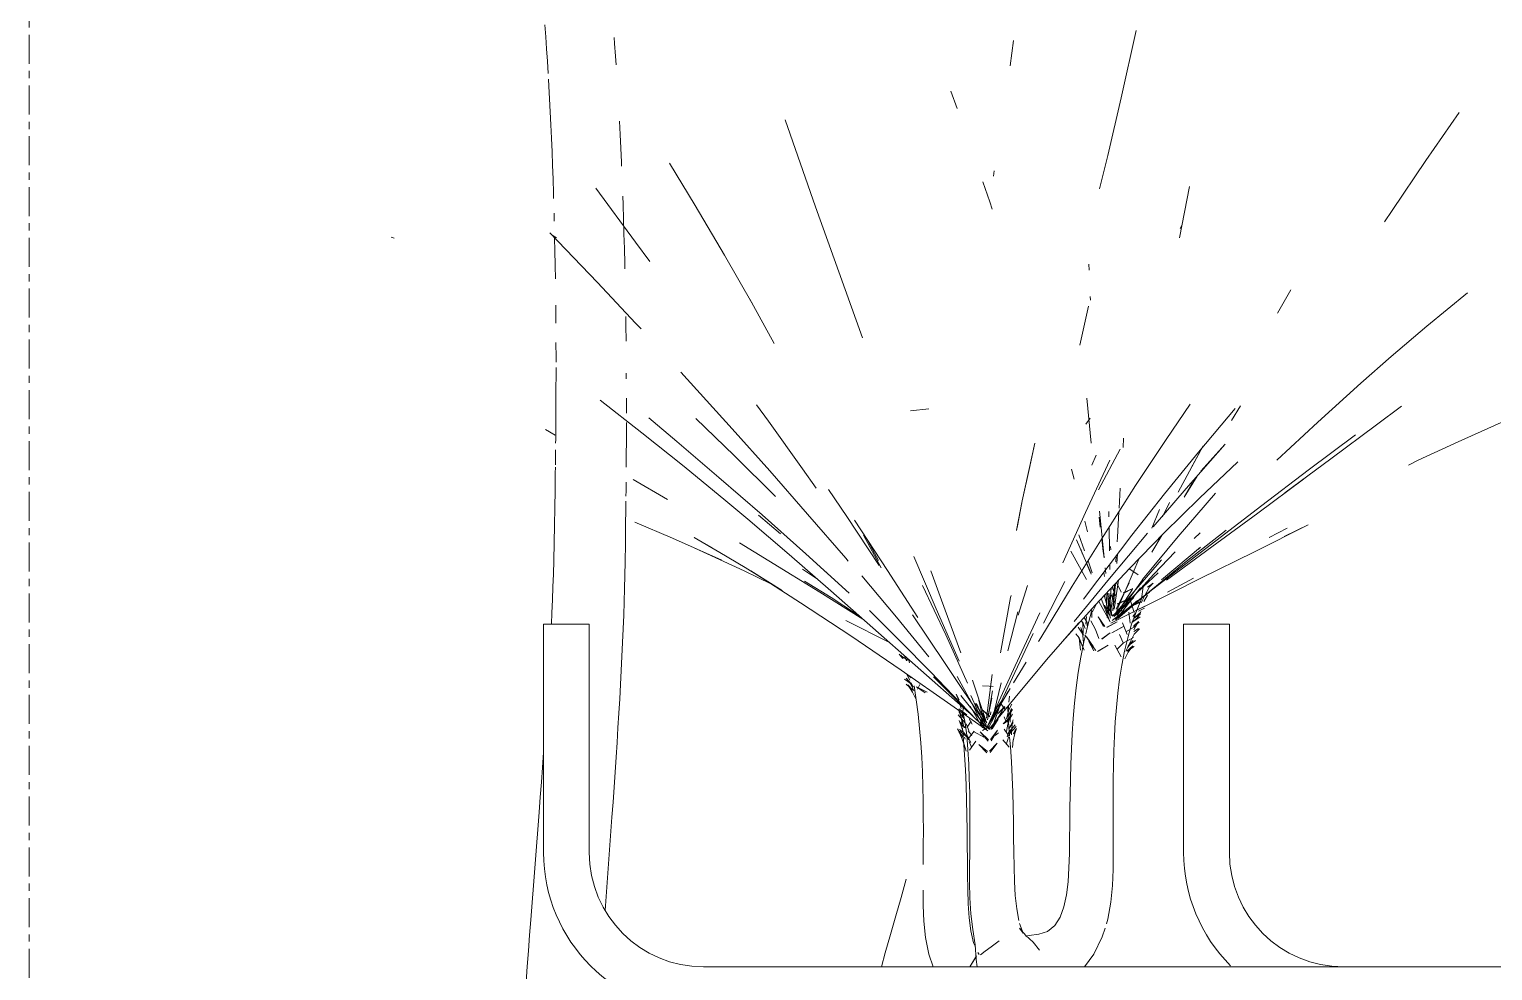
# Model space of a CAD drawing. Header units: inches. Extents: x 22 to 382261, y 22 to 371281.
# Drawn here: x 45169 to 45810, y 144654 to 145066 of the extents above; entities that cross this region are included whole.
import ezdxf

# ---------------------------------------------------------------- set-up
doc = ezdxf.new("R2010")
doc.units = ezdxf.units.IN
doc.header["$MEASUREMENT"] = 0
doc.linetypes.add('Grid Line 1_2_', pattern=[22.225, 12.7, -3.175, 3.175, -3.175])
for name, color, linetype, lineweight in [('G-IMPT', 8, 'Continuous', 9), ('I-FURN', 30, 'Continuous', 9), ('S-GRID', 1, 'Continuous', 9)]:
    doc.layers.add(name, color=color, linetype=linetype, lineweight=lineweight)

# ---------------------------------------------------------------- blocks, each defined once
blk = doc.blocks.new('Bar_Stool_-_Stivi_6177_0001 - Bar_Stool_-_Stivi_6177_0001-V44-Section A-A')
at = {"layer": 'I-FURN'}
for p, q in [((19236.2, 5350), (19216.2, 5350)), ((19216.2, 5350), (19216.2, 5250)), ((19236.2, 5250), (19236.2, 5350))]:
    blk.add_line(p, q, dxfattribs=at)
for radius, end in [(70, 225), (50, 270)]:
    blk.add_arc((19286.2, 5250), radius, 180, end, dxfattribs=at)
blk = doc.blocks.new('Bar_Stool_-_Stivi_6177_0001 - Bar_Stool_-_Stivi_6177_0001-V45-Section A-A')
at = {"layer": 'I-FURN'}
for p, q in [((18956.2, 5350), (18936.2, 5350)), ((18936.2, 5350), (18936.2, 5250)), ((18956.2, 5250), (18956.2, 5350)), ((19406.2, 5200), (19006.2, 5200))]:
    blk.add_line(p, q, dxfattribs=at)
for radius in [70, 50]:
    blk.add_arc((19006.2, 5250), radius, 180, 270, dxfattribs=at)
blk = doc.blocks.new('PLANTA_91 - PLANTA_ICV_DWG-884031-Section A-A')
at = {"layer": 'G-IMPT'}
for p, q in [((18937.1, 5606.95), (18936.72, 5612.16)), ((19195.42, 5609.7), (19188.88, 5580.28)), ((18937.1, 5606.95), (18937.48, 5601.66)), ((18967.03, 5606.64), (18967.24, 5603.98)), ((18967.24, 5603.98), (18967.63, 5598.51)), ((19140.24, 5594.27), (19141.82, 5605.34)), ((18937.48, 5601.66), (18937.83, 5596.3)), ((18938.17, 5590.87), (18937.83, 5596.3)), ((18967.9, 5594.64), (18967.63, 5598.51)), ((18938.5, 5585.36), (18938.32, 5588.41)), ((18938.8, 5579.77), (18938.5, 5585.36)), ((19117.08, 5575.65), (19114.36, 5583.17)), ((18938.8, 5579.77), (18939.1, 5574.12)), ((19183, 5555.01), (19188.88, 5580.28)), ((18939.37, 5568.38), (18939.1, 5574.12)), ((18969.68, 5564.15), (18969.38, 5570.06)), ((19041.87, 5570.58), (19055.15, 5532.59)), ((19322.16, 5552.82), (19336.65, 5573.85)), ((18939.63, 5562.57), (18939.37, 5568.38)), ((18969.68, 5564.15), (18969.97, 5558.17)), ((18939.88, 5556.69), (18939.63, 5562.57)), ((18969.97, 5558.17), (18970.24, 5552.12)), ((18940.11, 5550.73), (18939.88, 5556.69)), ((18940.11, 5550.73), (18940.32, 5544.7)), ((18970.24, 5552.12), (18970.31, 5550.36)), ((19002.49, 5533.19), (18991.23, 5551.67)), ((19179.45, 5540.43), (19183, 5555.01)), ((19307.37, 5530.96), (19322.16, 5552.82)), ((18940.51, 5538.6), (18940.32, 5544.7)), ((19132.98, 5546.03), (19133.34, 5548.33)), ((18940.59, 5536.16), (18940.51, 5538.6)), ((18976.34, 5517.15), (18958.99, 5540.8)), ((19131.38, 5534.82), (19128.4, 5543.55)), ((19214.31, 5518.95), (19218.72, 5541.45)), ((18970.96, 5533.53), (18970.83, 5537.17)), ((18971.16, 5527.19), (18970.96, 5533.53)), ((19015.31, 5511.42), (19002.49, 5533.19)), ((19060.48, 5517.6), (19055.15, 5532.59)), ((19131.38, 5534.82), (19132.47, 5531.5)), ((18940.77, 5529.75), (18940.86, 5526.29)), ((18971.16, 5527.19), (18971.35, 5520.78)), ((19307.37, 5530.96), (19304.11, 5526.05)), ((18870.89, 5518.85), (18869.5, 5519.3)), ((18959.8, 5499.5), (18938.86, 5521.25)), ((18938.86, 5521.25), (18939.98, 5520.19)), ((18941.84, 5519.07), (18939.98, 5520.19)), ((18941.14, 5513.43), (18941.03, 5518.75)), ((18971.53, 5514.29), (18971.35, 5520.78)), ((19214.62, 5523.03), (19215.42, 5524.34)), ((18941.26, 5506.96), (18941.14, 5513.43)), ((18971.53, 5514.29), (18971.69, 5507.73)), ((18976.34, 5517.15), (18982.65, 5508.61)), ((19075.65, 5475.23), (19060.48, 5517.6)), ((18941.26, 5506.96), (18941.35, 5501.09)), ((18971.69, 5507.73), (18971.74, 5505.37)), ((19027.89, 5489.48), (19015.31, 5511.42)), ((19174.77, 5507.43), (19174.88, 5504.86)), ((18976.47, 5481.7), (18959.8, 5499.5)), ((19175.37, 5493.35), (19175.44, 5491.7)), ((19263.07, 5496.18), (19257.29, 5486.04)), ((19322.61, 5480.34), (19340.36, 5494.97)), ((18941.49, 5489.47), (18941.51, 5487.08)), ((18941.51, 5487.08), (18941.55, 5481.64)), ((19037.1, 5472.82), (19026.37, 5492.17)), ((19026.37, 5492.17), (19027.89, 5489.48)), ((19170.74, 5472.05), (19174.56, 5489.03)), ((18972.11, 5484.52), (18972.17, 5480.78)), ((18972.25, 5473.85), (18972.17, 5480.78)), ((18976.47, 5481.7), (18978.83, 5479.13)), ((19306.95, 5467.01), (19322.61, 5480.34)), ((18941.62, 5466.54), (18941.6, 5473.19)), ((18941.62, 5466.54), (18941.62, 5464.59)), ((18941.62, 5462.32), (18941.62, 5459.55)), ((19306.95, 5467.01), (19293.68, 5455.35)), ((18941.62, 5459.55), (18941.61, 5452.48)), ((18972.36, 5459.8), (18972.37, 5457.36)), ((18996.26, 5460.15), (19018.65, 5435.47)), ((19274.85, 5438.37), (19293.68, 5455.35)), ((18941.58, 5445.34), (18941.61, 5452.48)), ((18972.41, 5445.45), (18972.4, 5448.79)), ((19175.7, 5429.22), (19173.87, 5448.84)), ((19336.3, 5429.76), (19378.02, 5448.62)), ((18941.54, 5438.12), (18941.58, 5445.34)), ((18979.2, 5433.68), (18960.87, 5447.9)), ((18972.41, 5445.45), (18972.41, 5442.25)), ((19034.54, 5438.82), (19029.36, 5445.91)), ((19104.75, 5444.18), (19096.74, 5443.28)), ((19208.59, 5430.81), (19219.09, 5446.21)), ((19222.66, 5425.21), (19238.74, 5444.31)), ((19241.13, 5445.43), (19237.08, 5439.11)), ((19311.44, 5445.36), (19300.57, 5437.2)), ((18941.54, 5438.12), (18941.48, 5430.83)), ((18972.41, 5438.16), (18972.4, 5430.8)), ((18994.41, 5429.91), (18982.23, 5440.2)), ((19019.59, 5423.77), (19002.82, 5439.88)), ((19018.65, 5435.47), (19035.12, 5417.05)), ((19034.54, 5438.82), (19049.45, 5417.9)), ((19173.36, 5437.41), (19175.26, 5440.15)), ((19256.9, 5421.75), (19274.85, 5438.37)), ((19280.58, 5422.27), (19300.57, 5437.2)), ((18941.2, 5432.69), (18936.98, 5435.07)), ((18941.48, 5430.83), (18941.46, 5429.18)), ((18972.4, 5430.8), (18972.37, 5423.37)), ((18997.62, 5418.95), (18979.2, 5433.68)), ((18994.41, 5429.91), (19012.85, 5414.17)), ((19145.61, 5403.93), (19151.07, 5429.11)), ((19148.85, 5418.9), (19151.07, 5429.11)), ((19189.76, 5427.3), (19189.87, 5431.29)), ((19195.16, 5410.56), (19208.59, 5430.81)), ((19270.66, 5417.41), (19291.42, 5432.85)), ((19318.85, 5421.66), (19336.3, 5429.76)), ((18941.4, 5423.47), (18941.36, 5419.65)), ((18941.43, 5426.2), (18941.4, 5423.47)), ((18972.34, 5418.58), (18972.37, 5423.37)), ((19037.68, 5405.78), (19019.59, 5423.77)), ((19176.03, 5419.58), (19177.89, 5423.91)), ((19178.96, 5408.73), (19188.49, 5426.59)), ((19222.66, 5425.21), (19207.86, 5407.04)), ((19224.76, 5427.99), (19213.82, 5407.77)), ((19217.35, 5409.36), (19234.4, 5428.67)), ((19224.73, 5427.95), (19219.34, 5418.06)), ((19234.4, 5428.67), (19223.71, 5416.89)), ((18941.34, 5418.6), (18941.31, 5416.03)), ((19015.94, 5403.95), (18997.62, 5418.95)), ((19035.12, 5417.05), (19051.71, 5398.12)), ((19055.36, 5409.44), (19049.45, 5417.9)), ((19145.61, 5403.93), (19148.85, 5418.9)), ((19168.3, 5413.47), (19167.18, 5417.76)), ((19173.22, 5398.77), (19183.94, 5421.68)), ((19223.08, 5405.1), (19239.9, 5421.03)), ((19270.66, 5417.41), (19250.42, 5401.87)), ((19260.48, 5407.42), (19280.58, 5422.27)), ((19318.85, 5421.66), (19314.57, 5419.58)), ((18941.2, 5408.52), (18941.31, 5416.03)), ((18972.26, 5408.3), (18972.29, 5412.11)), ((18990.42, 5404.44), (18975.37, 5413.24)), ((18979.18, 5411.09), (18981.28, 5409.87)), ((19031.75, 5397.75), (19012.85, 5414.17)), ((19195.16, 5410.56), (19181.29, 5388.79)), ((19220.13, 5411.75), (19216.35, 5405.54)), ((19216.4, 5405.59), (19222.1, 5414.74)), ((19248.61, 5398.54), (19268.56, 5413.42)), ((19260.48, 5407.42), (19268.56, 5413.42)), ((18941.08, 5400.93), (18941.2, 5408.52)), ((18972.18, 5400.65), (18972.21, 5403.84)), ((18972.23, 5406.01), (18972.26, 5408.3)), ((19015.94, 5403.95), (19025.47, 5395.96)), ((19068.85, 5397.11), (19060.8, 5408.95)), ((19145.61, 5403.93), (19143.1, 5391.02)), ((19143.62, 5393.74), (19145.61, 5403.93)), ((19187.97, 5400.77), (19188.46, 5409.5)), ((19193.58, 5388.83), (19207.86, 5407.04)), ((19217.35, 5409.36), (19202.83, 5392.51)), ((19223.08, 5405.1), (19207.72, 5389.97)), ((19230.11, 5407.28), (19213.78, 5388.25)), ((18941.08, 5400.93), (18940.94, 5393.27)), ((18972.18, 5400.65), (18972.09, 5392.93)), ((19039.86, 5389.49), (19030.16, 5397.71)), ((19031.75, 5397.75), (19050.89, 5380.75)), ((19068.34, 5378.83), (19051.71, 5398.12)), ((19083.05, 5375.69), (19068.85, 5397.11)), ((19173.22, 5398.77), (19163.27, 5376.83)), ((19181.48, 5379.06), (19179.44, 5399.35)), ((19183.49, 5396.91), (19183.44, 5399.3)), ((19187.26, 5387.98), (19187.88, 5399.15)), ((19202.24, 5391.93), (19205.7, 5400.16)), ((19206.89, 5396.91), (19210.06, 5403.24)), ((19228.59, 5383.76), (19248.61, 5398.54)), ((19250.42, 5401.87), (19230.21, 5386.36)), ((18940.94, 5393.27), (18940.78, 5385.54)), ((18972.09, 5392.93), (18971.98, 5385.13)), ((18992.55, 5387.58), (18976.05, 5394.63)), ((19043.55, 5380.47), (19025.47, 5395.96)), ((19086.67, 5373.42), (19072.16, 5395.45)), ((19143.62, 5393.74), (19143.09, 5391.01)), ((19174.13, 5390.34), (19172.97, 5395.01)), ((19179.21, 5396.82), (19179.73, 5392.45)), ((19183.79, 5382.07), (19183.58, 5392.39)), ((19217.31, 5377.4), (19234.82, 5391.02)), ((19247.13, 5381.6), (19270.66, 5393.37)), ((19261.48, 5391.89), (19253.66, 5387.83)), ((19270.66, 5393.37), (19260.11, 5388.25)), ((18940.78, 5385.54), (18940.61, 5377.74)), ((18971.85, 5377.26), (18971.98, 5385.13)), ((19014.16, 5377.9), (18992.55, 5387.58)), ((19009.73, 5383.55), (19002.13, 5387.82)), ((19013.31, 5381.32), (19002.13, 5387.82)), ((19034.74, 5377.67), (19021.91, 5385.49)), ((19083.92, 5374.66), (19076.17, 5388.96)), ((19082.75, 5377.84), (19077.24, 5387.73)), ((19167.48, 5366.59), (19181.29, 5388.79)), ((19175.08, 5373.42), (19169.36, 5386.83)), ((19172.88, 5382), (19170.36, 5389.11)), ((19178.64, 5369.25), (19193.58, 5388.83)), ((19180.35, 5387.29), (19180.86, 5382.97)), ((19200.44, 5389.73), (19183.71, 5369.91)), ((19187.26, 5387.98), (19187.13, 5386.04)), ((19207.72, 5389.97), (19192.54, 5374.37)), ((19198.2, 5369.57), (19213.78, 5388.25)), ((19202.3, 5381.46), (19206.84, 5389.06)), ((19230.21, 5386.36), (19210.25, 5371.05)), ((19223.36, 5389.86), (19220.75, 5387.37)), ((19023.9, 5373.27), (19002.4, 5383.28)), ((19002.4, 5383.28), (19014.16, 5377.9)), ((19024.4, 5374.69), (19013.31, 5381.32)), ((19061.81, 5364.57), (19043.55, 5380.47)), ((19050.89, 5380.75), (19069.88, 5363.47)), ((19068.34, 5378.83), (19069.49, 5377.48)), ((19107.99, 5356.73), (19098.09, 5379.62)), ((19166.91, 5381.88), (19173.74, 5369.43)), ((19172, 5380.65), (19171.16, 5382.73)), ((19181.4, 5378.95), (19180.86, 5382.97)), ((19184.27, 5382.52), (19184.25, 5383.9)), ((19186.73, 5379.89), (19186.56, 5377.19)), ((19187.02, 5376.55), (19187.32, 5380.63)), ((19194.08, 5372.55), (19196.53, 5378.37)), ((19206.5, 5378.05), (19198.07, 5368.37)), ((19203.18, 5371.78), (19212.5, 5381.67)), ((19206.49, 5369.29), (19223.59, 5383.61)), ((19228.59, 5383.76), (19208.67, 5369.24)), ((19222.63, 5382.81), (19223.59, 5383.61)), ((19247.13, 5381.6), (19223.49, 5369.89)), ((18940.29, 5366.29), (18940.46, 5371.85)), ((18940.61, 5377.74), (18940.46, 5371.85)), ((18971.85, 5377.26), (18971.74, 5371.23)), ((19023.9, 5373.27), (19035.95, 5367.43)), ((19024.4, 5374.69), (19040.58, 5364.68)), ((19026.79, 5373.26), (19048.65, 5359.36)), ((19026.79, 5373.26), (19040.58, 5364.68)), ((19034.74, 5377.67), (19057, 5363.94)), ((19055.64, 5369.95), (19049.52, 5373.98)), ((19058.66, 5373.71), (19069.88, 5363.47)), ((19099.91, 5352.83), (19086.67, 5373.42)), ((19105.63, 5373.28), (19110.24, 5360.49)), ((19175.34, 5372.67), (19173.69, 5376.58)), ((19174.38, 5377.69), (19176.18, 5372.47)), ((19175.08, 5373.42), (19175.71, 5371.88)), ((19177.67, 5358.47), (19192.54, 5374.37)), ((19181.28, 5372.5), (19181.58, 5370.87)), ((19182.17, 5372.19), (19181.92, 5374.66)), ((19183.95, 5373.88), (19183.91, 5376.15)), ((19194.08, 5372.55), (19187.02, 5355.94)), ((19196.36, 5371.5), (19192.27, 5374.24)), ((19194.58, 5362.4), (19203.18, 5371.78)), ((19204.99, 5372.48), (19198.51, 5366.28)), ((19217.31, 5377.4), (19199.55, 5362.72)), ((18940.09, 5360.65), (18940.29, 5366.29)), ((18971.43, 5359.71), (18971.6, 5365.51)), ((18971.74, 5371.23), (18971.6, 5365.51)), ((19061.93, 5361.56), (19050.3, 5368.84)), ((19090.62, 5353.07), (19075.42, 5371.06)), ((19112.2, 5345.24), (19102.02, 5366.86)), ((19143.84, 5353.85), (19147.85, 5366.84)), ((19153.71, 5344.04), (19167.48, 5366.59)), ((19154.93, 5350.46), (19164.25, 5368.63)), ((19168.3, 5351.06), (19183.71, 5369.91)), ((19172.35, 5360.86), (19178.64, 5369.25)), ((19183.82, 5355.86), (19184.54, 5365.81)), ((19210.25, 5371.05), (19184.93, 5351.54)), ((19185.08, 5353.43), (19198.51, 5366.28)), ((19185.91, 5367.24), (19185.17, 5355.78)), ((19186.31, 5367.24), (19185.26, 5355.86)), ((19198.07, 5368.37), (19185.4, 5353.66)), ((19187.73, 5369.23), (19185.76, 5356.45)), ((19186.62, 5354.04), (19193.77, 5365.27)), ((19197.29, 5365.9), (19186.67, 5352.05)), ((19192.41, 5368.03), (19186.68, 5356.45)), ((19187.08, 5353.77), (19198.16, 5369.42)), ((19197.8, 5361.03), (19198.48, 5366.24)), ((19198.34, 5366.93), (19198.48, 5366.24)), ((19209.07, 5363.97), (19220.46, 5370.08)), ((19223.49, 5369.89), (19211.01, 5363.6)), ((18939.85, 5354.92), (18940.09, 5360.65)), ((18971.43, 5359.71), (18971.23, 5353.84)), ((19070.57, 5344.83), (19048.65, 5359.36)), ((19075.87, 5352.21), (19057, 5363.94)), ((19061.81, 5364.57), (19080.29, 5348.32)), ((19072.67, 5354.64), (19061.93, 5361.56)), ((19118.68, 5337.41), (19110.24, 5360.49)), ((19136.08, 5337.41), (19140.51, 5361.62)), ((19140.51, 5361.62), (19140.67, 5362.53)), ((19179.12, 5359.82), (19184.07, 5351.03)), ((19180.07, 5361.19), (19183.82, 5351.62)), ((19181.43, 5362.69), (19184.13, 5352.54)), ((19182.24, 5363.35), (19182.78, 5352.9)), ((19182.25, 5363.37), (19182.77, 5353.75)), ((19183.64, 5353.84), (19182.86, 5363.53)), ((19184.53, 5353.68), (19182.88, 5363.53)), ((19184.73, 5353.77), (19183.44, 5363.53)), ((19211.01, 5363.6), (19184.33, 5350.32)), ((19184.48, 5356.77), (19185.41, 5363.53)), ((19194.35, 5361.6), (19185.81, 5353.24)), ((19199.55, 5362.72), (19187.46, 5352.4)), ((19194.25, 5358.88), (19192.44, 5357.32)), ((19194.58, 5362.4), (19192.65, 5360.26)), ((19195.96, 5360.34), (19194.25, 5358.88)), ((19197.8, 5361.03), (19195.51, 5355.57)), ((18939.85, 5354.92), (18939.63, 5350)), ((18971.23, 5353.84), (18971, 5347.9)), ((19072.67, 5354.64), (19074.32, 5353.57)), ((19092.21, 5342.5), (19078.73, 5355.91)), ((19078.73, 5355.91), (19084.83, 5349.86)), ((19104.79, 5335.72), (19090.62, 5353.07)), ((19111.87, 5332.81), (19097.58, 5353.98)), ((19118, 5333.74), (19107.99, 5356.73)), ((19139.28, 5338.33), (19143.68, 5355.39)), ((19142.53, 5331.73), (19153.25, 5354.95)), ((19143.84, 5353.85), (19144.38, 5355.63)), ((19163.1, 5342.29), (19177.67, 5358.47)), ((19175.91, 5355.5), (19174.13, 5348.88)), ((19184.31, 5356.11), (19184.31, 5355.69)), ((19186.93, 5352.55), (19186.22, 5351.94)), ((19191.44, 5356.46), (19187.43, 5352.99)), ((19193.39, 5349.9), (19195.51, 5355.57)), ((18970.74, 5341.9), (18971, 5347.9)), ((19068.35, 5351.51), (19087.46, 5341.99)), ((19098.77, 5331.99), (19080.29, 5348.32)), ((19142.36, 5328.82), (19150.31, 5345.92)), ((19156.24, 5334.29), (19170.41, 5350.53)), ((19163.1, 5342.29), (19170.41, 5350.53)), ((19174.13, 5348.88), (19173.38, 5345.71)), ((19191.74, 5344.04), (19193.39, 5349.9)), ((18970.46, 5335.83), (18970.74, 5341.9)), ((19092.66, 5329.76), (19070.57, 5344.83)), ((19092.21, 5342.5), (19105.56, 5328.93)), ((19112.2, 5345.24), (19121.6, 5324.1)), ((19153.71, 5344.04), (19152.72, 5342.4)), ((19171.22, 5335.53), (19172.55, 5342.22)), ((19173.1, 5344.55), (19172.55, 5342.22)), ((19190.36, 5338.07), (19191.74, 5344.04)), ((18970.46, 5335.83), (18970.15, 5329.69)), ((19096.19, 5333.06), (19095.82, 5334.6)), ((19147.23, 5333.29), (19141.76, 5324.23)), ((19156.24, 5334.29), (19142.45, 5317.91)), ((19170.1, 5328.82), (19171.22, 5335.53)), ((19190.36, 5338.07), (19189.18, 5332.03)), ((18969.83, 5323.5), (18970.15, 5329.69)), ((19092.66, 5329.76), (19114.31, 5314.71)), ((19122.18, 5311.33), (19098.77, 5331.99)), ((19105.56, 5328.93), (19118.63, 5315.35)), ((19106.81, 5326.88), (19120.54, 5313.18)), ((19129.85, 5305.96), (19111.87, 5332.81)), ((19123.14, 5316.12), (19117.06, 5327.08)), ((19132.46, 5327.95), (19129.96, 5308.85)), ((19142.53, 5331.73), (19130.7, 5305.95)), ((19132.46, 5327.95), (19131.62, 5321.55)), ((19142.36, 5328.82), (19136.22, 5315.63)), ((19170.1, 5328.82), (19169.18, 5322.11)), ((19189.18, 5332.03), (19188.2, 5325.91)), ((18969.48, 5317.24), (18969.83, 5323.5)), ((19098.28, 5322.96), (19099.23, 5316.82)), ((19123.88, 5325.51), (19129.4, 5308.67)), ((19128.23, 5323.02), (19131.05, 5322.83)), ((19130.29, 5305.08), (19140.31, 5321.82)), ((19130.42, 5308.08), (19132.54, 5320.77)), ((19139.34, 5320.49), (19131.02, 5304.93)), ((19132.89, 5322.64), (19131.05, 5322.83)), ((19136.33, 5324.21), (19132.24, 5307.35)), ((19168.44, 5315.4), (19169.18, 5322.11)), ((19187.39, 5319.74), (19188.2, 5325.91)), ((18969.48, 5317.24), (18969.11, 5310.94)), ((19099.23, 5316.82), (19100.02, 5310.62)), ((19114.31, 5314.71), (19130.52, 5303.34)), ((19125.65, 5307.89), (19118.63, 5315.35)), ((19118.72, 5318.69), (19129.66, 5305.21)), ((19119.61, 5311.63), (19119.83, 5314.07)), ((19123.14, 5316.12), (19122.37, 5317.6)), ((19127.97, 5306.67), (19122.37, 5317.6)), ((19128.16, 5304.6), (19122.79, 5314.03)), ((19128.67, 5306.54), (19123.15, 5318.71)), ((19125.12, 5315.31), (19130.08, 5306.82)), ((19125.6, 5315.31), (19129.28, 5307.24)), ((19128.18, 5309.75), (19126.55, 5316.7)), ((19132.21, 5317.6), (19130.35, 5308.08)), ((19130.95, 5303.79), (19142.45, 5317.91)), ((19132.66, 5305.33), (19136.28, 5315.34)), ((19136.22, 5315.63), (19133.48, 5309.76)), ((19139.29, 5313.77), (19139.49, 5309.43)), ((19168.44, 5315.4), (19167.85, 5308.7)), ((19186.75, 5313.52), (19187.39, 5319.74)), ((18969.11, 5310.94), (18968.72, 5304.58)), ((19100.67, 5304.37), (19100.02, 5310.62)), ((19118.99, 5308.59), (19119.25, 5306.24)), ((19119.61, 5311.63), (19120.41, 5307.49)), ((19120.86, 5304.51), (19120.41, 5307.49)), ((19120.54, 5313.18), (19129.91, 5303.81)), ((19126.42, 5311.6), (19127.28, 5310.23)), ((19127.36, 5307.89), (19129.09, 5305.3)), ((19128.21, 5311.17), (19129.67, 5307.94)), ((19131.48, 5307.89), (19131.23, 5306.89)), ((19131.75, 5310.26), (19131.89, 5311.6)), ((19136.89, 5312.14), (19131.86, 5303.88)), ((19132.51, 5304.81), (19134.28, 5310.17)), ((19134.49, 5310.79), (19134.98, 5312.29)), ((19139.85, 5302.87), (19139.49, 5309.43)), ((19167.4, 5302.02), (19167.85, 5308.7)), ((19186.75, 5313.52), (19186.25, 5307.25)), ((18968.72, 5304.58), (18968.32, 5298.17)), ((19100.67, 5304.37), (19101.19, 5298.08)), ((19119.57, 5302.67), (19119.4, 5304.62)), ((19119.86, 5299.4), (19119.63, 5302.04)), ((19121.34, 5301.31), (19120.87, 5304.43)), ((19121.82, 5295.06), (19121.34, 5301.31)), ((19140.01, 5300.94), (19139.85, 5302.87)), ((19167.4, 5302.02), (19167.07, 5295.37)), ((19185.88, 5300.94), (19186.25, 5307.25)), ((18967.9, 5291.72), (18968.32, 5298.17)), ((19101.19, 5298.08), (19101.59, 5291.74)), ((19120.34, 5292.77), (19119.86, 5299.4)), ((19122.18, 5288.75), (19121.82, 5295.06)), ((19140.4, 5296.28), (19140.05, 5300.47)), ((19140.83, 5289.67), (19140.4, 5296.28)), ((19166.82, 5288.73), (19167.07, 5295.37)), ((19185.62, 5294.59), (19185.46, 5288.21)), ((19185.62, 5294.59), (19185.88, 5300.94)), ((18936.19, 5293.73), (18935.73, 5287.28)), ((18967.9, 5291.72), (18967.47, 5285.22)), ((19101.89, 5285.38), (19101.59, 5291.74)), ((19120.7, 5286.15), (19120.34, 5292.77)), ((19122.18, 5288.75), (19122.43, 5282.39)), ((19140.83, 5289.67), (19141.16, 5283.06)), ((19166.65, 5282.12), (19166.82, 5288.73)), ((19185.46, 5288.21), (19185.36, 5281.8)), ((18935.25, 5280.79), (18935.73, 5287.28)), ((18967.03, 5278.67), (18967.47, 5285.22)), ((19102.1, 5278.99), (19101.89, 5285.38)), ((19120.7, 5286.15), (19120.98, 5279.54)), ((19122.43, 5282.39), (19122.59, 5276)), ((19141.16, 5283.06), (19141.41, 5276.46)), ((19166.65, 5282.12), (19166.54, 5275.54)), ((19185.36, 5281.8), (19185.33, 5275.37)), ((18934.75, 5274.25), (18935.25, 5280.79)), ((18966.58, 5272.09), (18967.03, 5278.67)), ((19102.1, 5278.99), (19102.23, 5272.57)), ((19121.19, 5272.94), (19120.98, 5279.54)), ((19122.59, 5276), (19122.68, 5269.58)), ((19141.41, 5276.46), (19141.59, 5269.87)), ((19166.54, 5275.54), (19166.46, 5268.99)), ((19185.34, 5268.91), (19185.33, 5275.37)), ((18934.25, 5267.66), (18934.75, 5274.25)), ((18966.11, 5265.48), (18966.58, 5272.09)), ((19102.23, 5272.57), (19102.3, 5266.13)), ((19121.33, 5266.37), (19121.19, 5272.94)), ((19122.68, 5269.58), (19122.71, 5263.14)), ((19141.72, 5263.3), (19141.59, 5269.87)), ((19166.39, 5262.46), (19166.46, 5268.99)), ((18930.58, 5220.63), (18934.25, 5267.66)), ((18966.11, 5265.48), (18963.19, 5224.62)), ((19102.32, 5259.68), (19102.3, 5266.13)), ((19121.44, 5259.81), (19121.33, 5266.37)), ((19122.71, 5263.14), (19122.69, 5256.67)), ((19141.72, 5263.3), (19141.82, 5256.75)), ((19185.41, 5255.87), (19185.34, 5268.91)), ((19102.3, 5253.2), (19102.32, 5259.68)), ((19121.44, 5259.81), (19121.52, 5253.26)), ((19122.63, 5250.17), (19122.69, 5256.67)), ((19141.91, 5250.24), (19141.82, 5256.75)), ((19166.32, 5255.98), (19166.39, 5262.46)), ((19102.3, 5253.2), (19102.26, 5244.8)), ((19121.58, 5246.74), (19121.52, 5253.26)), ((19122.63, 5250.17), (19122.58, 5243.61)), ((19142.02, 5243.78), (19141.91, 5250.24)), ((19166.21, 5249.57), (19166.32, 5255.98)), ((19185.42, 5249.27), (19185.41, 5255.87)), ((19121.65, 5240.26), (19121.58, 5246.74)), ((19122.58, 5236.95), (19122.58, 5243.61)), ((19142.2, 5237.42), (19142.02, 5243.78)), ((19166.01, 5243.28), (19166.21, 5249.57)), ((19185.35, 5242.54), (19185.42, 5249.27)), ((19094.82, 5238.42), (19092.57, 5230.39)), ((19121.77, 5233.84), (19121.65, 5240.26)), ((19122.58, 5236.95), (19122.72, 5230.15)), ((19142.54, 5231.24), (19142.2, 5237.42)), ((19165.62, 5237.22), (19164.94, 5231.51)), ((19165.62, 5237.22), (19166.01, 5243.28)), ((19185.07, 5235.6), (19185.35, 5242.54)), ((19102.3, 5226.86), (19102.22, 5233.57)), ((19121.97, 5227.54), (19121.77, 5233.84)), ((19142.54, 5231.24), (19143.16, 5225.33)), ((19163.81, 5226.31), (19164.94, 5231.51)), ((19184.41, 5228.37), (19185.07, 5235.6)), ((19090.23, 5222.3), (19092.57, 5230.39)), ((19102.3, 5226.86), (19102.58, 5219.96)), ((19122.37, 5221.46), (19121.97, 5227.54)), ((19123.13, 5223.22), (19122.72, 5230.15)), ((19143.16, 5225.33), (19144.08, 5220.31)), ((19162.14, 5221.76), (19163.81, 5226.31)), ((19184.41, 5228.37), (19183.05, 5220.83)), ((18930.06, 5213.81), (18930.58, 5220.63)), ((19087.93, 5214.21), (19090.23, 5222.3)), ((19103.28, 5212.81), (19102.58, 5219.96)), ((19122.37, 5221.46), (19123.1, 5215.73)), ((19123.96, 5216.31), (19123.13, 5223.22)), ((19145.94, 5214.78), (19144.45, 5219)), ((19159.78, 5218.05), (19156.6, 5215.5)), ((19162.14, 5221.76), (19159.78, 5218.05)), ((19183.05, 5220.83), (19182.42, 5218.85)), ((18929.53, 5206.97), (18930.06, 5213.81)), ((19085.68, 5206.1), (19087.93, 5214.21)), ((19103.28, 5212.81), (19104.73, 5205.49)), ((19124.31, 5210.58), (19123.1, 5215.73)), ((19125, 5209.65), (19123.96, 5216.31)), ((19135.52, 5211.39), (19131.95, 5208.76)), ((19147.19, 5213.71), (19144.38, 5216.93)), ((19144.38, 5216.93), (19145.94, 5214.78)), ((19146.95, 5213.48), (19148.66, 5213.68)), ((19147.19, 5213.71), (19150.34, 5210.87)), ((19148.66, 5213.68), (19152.79, 5214.25)), ((19156.6, 5215.5), (19152.79, 5214.25)), ((19176.86, 5205.59), (19180.61, 5213.14)), ((19181.79, 5216.86), (19180.61, 5213.14)), ((18929.01, 5200.12), (18929.53, 5206.97)), ((19085.68, 5206.1), (19084.04, 5200)), ((19106.68, 5200), (19104.73, 5205.49)), ((19124.31, 5210.58), (19125.07, 5208.72)), ((19125, 5209.65), (19125.45, 5203.27)), ((19126.09, 5206.23), (19126.73, 5205.39)), ((19129.34, 5206.81), (19127.26, 5205.33)), ((19131.95, 5208.76), (19129.34, 5206.81)), ((19153.09, 5207.29), (19150.34, 5210.87)), ((19176.86, 5205.59), (19172.89, 5200)), ((18929.01, 5200.12), (18928.5, 5193.26)), ((19122.64, 5200), (19125.61, 5204.79)), ((19122.64, 5200), (19125.25, 5204.2)), ((19122.65, 5200), (19125.25, 5204.2)), ((19125.25, 5204.2), (19125.61, 5204.79)), ((19125.88, 5200), (19125.45, 5203.27))]:
    blk.add_line(p, q, dxfattribs=at)
at = {"layer": 'I-FURN'}
for p, q in [((19186.56, 5362.26), (19184.89, 5366.19)), ((19184.99, 5366.29), (19186.56, 5362.26)), ((19186.87, 5368.21), (19188.9, 5363.92)), ((19186.87, 5368.21), (19188.79, 5363.97)), ((19194, 5365.52), (19189.7, 5363.62)), ((19194, 5365.52), (19190.05, 5363.49)), ((19201.27, 5366.28), (19199.05, 5362.25)), ((19200.41, 5366.09), (19201.46, 5366.93)), ((19201.27, 5366.28), (19202.44, 5367.39)), ((19201.34, 5366.74), (19202.88, 5367.91)), ((19201.34, 5366.74), (19202.57, 5367.74)), ((19184.23, 5363.36), (19186.13, 5359.14)), ((19184.23, 5363.36), (19186.37, 5359.09)), ((19191.53, 5360.71), (19187.16, 5358.8)), ((19191.53, 5360.71), (19187.39, 5358.68)), ((19196.91, 5359.68), (19192.74, 5357.53)), ((19193, 5360.22), (19194.52, 5355.03)), ((19194.41, 5358.29), (19198.01, 5359.93)), ((19197.06, 5360.72), (19201.19, 5363.98)), ((19199.05, 5362.25), (19197.61, 5359.24)), ((19198.71, 5359.83), (19200.34, 5362.65)), ((19173.94, 5350.75), (19172.65, 5352.89)), ((19173.69, 5353.26), (19173.38, 5349.94)), ((19175.98, 5352.93), (19176.06, 5356.21)), ((19176.28, 5355.4), (19177.89, 5358.52)), ((19181.17, 5348.92), (19178.76, 5353.11)), ((19178.76, 5353.11), (19181.7, 5348.94)), ((19183.52, 5354.11), (19181.59, 5358.32)), ((19181.59, 5358.32), (19183.92, 5354.08)), ((19189.2, 5355.97), (19184.8, 5353.81)), ((19184.93, 5353.67), (19189.2, 5355.97)), ((19192.82, 5350.35), (19192.15, 5355.2)), ((19192.74, 5357.53), (19194.41, 5358.29)), ((19193.49, 5350.65), (19197.15, 5353.15)), ((19193.49, 5350.65), (19196.12, 5352.81)), ((19193.95, 5353.33), (19195.2, 5354.82)), ((19197.15, 5354.9), (19194.47, 5352.58)), ((19194.57, 5352.65), (19197.26, 5354.53)), ((19195.33, 5355.99), (19199.25, 5357.77)), ((19195.67, 5352.27), (19197.31, 5355.12)), ((19195.78, 5352.4), (19196.12, 5352.81)), ((19196.44, 5355.62), (19199.02, 5356.98)), ((19197.15, 5354.9), (19197.35, 5355.21)), ((19197.31, 5355.12), (19197.49, 5355.43)), ((19172.35, 5345.2), (19170.03, 5348.65)), ((19172.35, 5345.2), (19171.19, 5348.48)), ((19171.19, 5348.48), (19172.13, 5345.06)), ((19173.07, 5348.04), (19171.39, 5351.5)), ((19172.17, 5347.58), (19171.89, 5351.14)), ((19173.07, 5348.04), (19171.89, 5351.14)), ((19172.11, 5344.24), (19172.17, 5347.58)), ((19173.94, 5350.75), (19173.99, 5349.16)), ((19177.66, 5347.6), (19175.59, 5351.47)), ((19179.1, 5343.61), (19177.66, 5347.6)), ((19180.33, 5343.33), (19184.1, 5346.18)), ((19184.1, 5346.18), (19180.45, 5343.49)), ((19182.61, 5348.55), (19187.05, 5350.95)), ((19187.05, 5350.95), (19182.61, 5348.7)), ((19184.76, 5346.2), (19190.14, 5349.08)), ((19188.96, 5348.52), (19184.76, 5346.2)), ((19191.45, 5345.48), (19189.45, 5350.56)), ((19191.24, 5346.72), (19195, 5348.96)), ((19194.31, 5348.87), (19196.79, 5350.83)), ((19194.37, 5347.49), (19196.49, 5351.17)), ((19194.4, 5346.77), (19196.38, 5348)), ((19194.43, 5349.19), (19196.49, 5351.17)), ((19194.57, 5345.52), (19196.92, 5347.89)), ((19170.53, 5343.97), (19169.01, 5345.69)), ((19170.53, 5343.97), (19170.11, 5344.58)), ((19172.72, 5338.62), (19170.11, 5344.58)), ((19170.53, 5343.97), (19171.09, 5338.53)), ((19170.53, 5343.97), (19172.72, 5338.62)), ((19172.33, 5341.77), (19172.13, 5345.06)), ((19176.81, 5340.1), (19173, 5345.27)), ((19173.82, 5344.22), (19176.81, 5340.1)), ((19174.7, 5342.41), (19177.81, 5338.38)), ((19174.7, 5342.41), (19176.96, 5338.26)), ((19183.19, 5340.83), (19178.49, 5337.98)), ((19183.19, 5340.83), (19178.77, 5338.21)), ((19186.08, 5340.72), (19188.8, 5335.61)), ((19186.9, 5338.82), (19189.92, 5341.81)), ((19188.11, 5345.37), (19189.73, 5341.77)), ((19189.92, 5341.81), (19194.26, 5344.08)), ((19190.94, 5338.2), (19191.83, 5339.86)), ((19191.33, 5338.12), (19193.93, 5340.46)), ((19191.33, 5338.12), (19194.57, 5340.18)), ((19193.12, 5342.65), (19191.66, 5339.76)), ((19191.83, 5339.86), (19194.09, 5342.78)), ((19191.9, 5340.51), (19194.09, 5342.78)), ((19191.9, 5340.51), (19195.18, 5342.76)), ((19191.94, 5337.73), (19193.93, 5340.46)), ((19193.12, 5342.65), (19194.6, 5345.56)), ((19194.6, 5345.56), (19194.57, 5345.52)), ((19093.24, 5335.08), (19091.74, 5336.83)), ((19095.53, 5334.18), (19092.35, 5336.28)), ((19093.22, 5335.09), (19092.5, 5336.43)), ((19092.5, 5336.43), (19093.54, 5334.87)), ((19094.19, 5335.6), (19094.89, 5333.95)), ((19191.94, 5337.73), (19190.44, 5334.82)), ((19094.94, 5328.18), (19096.47, 5325.44)), ((19097, 5326.52), (19095.19, 5328)), ((19096.59, 5326.9), (19097, 5326.52)), ((19096.59, 5324.14), (19094.1, 5325.85)), ((19097.74, 5321.1), (19094.75, 5323.63)), ((19096.86, 5323.75), (19094.87, 5326.33)), ((19097.15, 5323.75), (19094.87, 5326.33)), ((19097.59, 5320.25), (19095.6, 5323.39)), ((19097.74, 5321.1), (19095.6, 5323.39)), ((19096.86, 5323.75), (19098.23, 5320.84)), ((19096.96, 5324.34), (19097.85, 5322.36)), ((19097.59, 5320.25), (19098.97, 5317.21)), ((19103.97, 5320.21), (19099.37, 5322.53)), ((19099.37, 5322.53), (19103.05, 5319.85)), ((19100.75, 5323.54), (19099.78, 5321.53)), ((19116.7, 5319.34), (19117.99, 5316.05)), ((19116.7, 5319.34), (19117.94, 5316.8)), ((19117.99, 5316.05), (19118.84, 5313.04)), ((19134.68, 5313.65), (19136.96, 5316.88)), ((19137.89, 5313.97), (19135.05, 5310.84)), ((19137.94, 5312.72), (19136.44, 5314.74)), ((19139.62, 5314.44), (19139.59, 5312.71)), ((19139.65, 5315.75), (19139.97, 5318.5)), ((19139.65, 5312.53), (19141.09, 5314.95)), ((19120.49, 5306.92), (19117.5, 5310.25)), ((19121.38, 5310.21), (19117.84, 5312.96)), ((19120.07, 5308.72), (19117.84, 5311.68)), ((19117.99, 5307.83), (19118.72, 5305.88)), ((19118.17, 5311.3), (19118.02, 5311.68)), ((19118.28, 5310.83), (19118.13, 5311.23)), ((19120.07, 5308.72), (19118.17, 5311.3)), ((19119.27, 5307.88), (19118.28, 5310.83)), ((19120.12, 5304.65), (19119.27, 5307.88)), ((19119.3, 5311.21), (19119.66, 5309.76)), ((19121.53, 5304.86), (19123.23, 5307.58)), ((19123.72, 5306.21), (19122.36, 5308.54)), ((19131.43, 5309.35), (19127.93, 5312.57)), ((19127.93, 5312.57), (19131.33, 5309.78)), ((19135.09, 5308.36), (19131.95, 5304.65)), ((19135.09, 5308.36), (19132.45, 5304.2)), ((19133.13, 5310.51), (19134.01, 5312.29)), ((19134.02, 5312.31), (19134.68, 5313.65)), ((19135.05, 5310.84), (19138.08, 5313.72)), ((19137.26, 5306.37), (19139.28, 5308.4)), ((19138.62, 5307.25), (19137.72, 5309.4)), ((19137.72, 5306.55), (19139.81, 5308.27)), ((19139.65, 5312.53), (19138.71, 5308.52)), ((19139.14, 5307.08), (19141.28, 5310.56)), ((19139.14, 5307.08), (19140.31, 5309.94)), ((19139.21, 5306.26), (19140.31, 5309.94)), ((19139.42, 5309.75), (19140.83, 5313.02)), ((19139.42, 5309.75), (19141.27, 5312.55)), ((19139.75, 5304.22), (19141.4, 5307.39)), ((19140.29, 5307.14), (19140.42, 5310.21)), ((19140.42, 5310.21), (19140.83, 5313.02)), ((19141.07, 5304.56), (19141.52, 5307.8)), ((19141.4, 5307.39), (19141.47, 5307.77)), ((19141.52, 5307.8), (19141.57, 5308.16)), ((19117.68, 5303.39), (19117.29, 5304.17)), ((19117.87, 5303.15), (19117.46, 5303.93)), ((19119.01, 5300.4), (19117.68, 5303.39)), ((19119.75, 5300.34), (19117.81, 5302.79)), ((19119.75, 5300.34), (19117.87, 5303.15)), ((19119.7, 5302.63), (19118.14, 5303.81)), ((19121.45, 5300.47), (19118.35, 5303.14)), ((19119.53, 5305.14), (19118.52, 5307.13)), ((19119.53, 5305.14), (19118.64, 5306.72)), ((19118.72, 5305.88), (19119.75, 5302.88)), ((19121.08, 5304.42), (19119.24, 5305.73)), ((19119.86, 5302.68), (19122.16, 5299.28)), ((19119.86, 5302.68), (19121.73, 5300.23)), ((19121, 5306.36), (19122.19, 5303.49)), ((19123.13, 5298.21), (19121.54, 5301.23)), ((19123.53, 5301.18), (19121.9, 5303.24)), ((19122.08, 5299.88), (19124.58, 5303.08)), ((19128.79, 5300.47), (19124.49, 5302.84)), ((19127.11, 5302.8), (19130.66, 5298.81)), ((19127.11, 5302.8), (19130.81, 5299.36)), ((19127.24, 5307.26), (19131.07, 5304.53)), ((19127.24, 5307.26), (19131.06, 5304.01)), ((19128.21, 5303.37), (19131.18, 5305.15)), ((19134.79, 5303.61), (19131.68, 5299.45)), ((19134.79, 5303.61), (19132.05, 5298.96)), ((19133.79, 5301.23), (19135.16, 5302.39)), ((19139.21, 5301.7), (19137.74, 5304.03)), ((19139.21, 5306.26), (19138.76, 5302.98)), ((19138.93, 5300.7), (19139.78, 5302.84)), ((19139.44, 5300.83), (19141.28, 5304.5)), ((19139.44, 5300.83), (19139.96, 5301.9)), ((19139.75, 5304.22), (19141.58, 5306.94)), ((19139.8, 5302.87), (19142.54, 5305.94)), ((19139.96, 5301.9), (19142.97, 5305.12)), ((19139.96, 5301.9), (19141.28, 5304.5)), ((19140.84, 5301.48), (19141.07, 5304.56)), ((19141.59, 5298.92), (19142.33, 5302.11)), ((19141.78, 5301.91), (19142.82, 5304.09)), ((19141.78, 5301.91), (19142.79, 5303.76)), ((19142.33, 5302.11), (19143.1, 5304.33)), ((19120.14, 5297.33), (19119.01, 5300.4)), ((19121.01, 5294.32), (19120.14, 5297.33)), ((19120.37, 5300.47), (19120.59, 5299.63)), ((19122.16, 5299.28), (19121.73, 5300.23)), ((19122.38, 5298.65), (19123.39, 5296.17)), ((19122.5, 5294.85), (19125.26, 5298.7)), ((19130.15, 5293.67), (19126.53, 5297.23)), ((19130.43, 5294.24), (19126.53, 5297.23)), ((19131.33, 5294.31), (19134.67, 5297.85)), ((19131.58, 5293.78), (19134.67, 5297.85)), ((19137.11, 5299.31), (19139.85, 5296.08)), ((19139.56, 5300.47), (19138.74, 5297.52)), ((19141.67, 5299.34), (19141.29, 5296.01)), ((19141.67, 5299.34), (19141.59, 5298.92))]:
    blk.add_line(p, q, dxfattribs=at)
blk = doc.blocks.new('PLANTA_91 - PLANTA_91-884042-Section A-A')
blk.add_blockref('PLANTA_91 - PLANTA_ICV_DWG-884031-Section A-A', (0, 0))

msp = doc.modelspace()

# ---------------------------------------------------------------- linework, layer by layer
at = {"layer": 'S-GRID', "linetype": 'Grid Line 1_2_'}
msp.add_line((45169.49, 139006.14), (45169.49, 153876.27), dxfattribs=at)

# ---------------------------------------------------------------- block references
at = {"layer": 'I-FURN'}
for name in ['PLANTA_91 - PLANTA_91-884042-Section A-A', 'Bar_Stool_-_Stivi_6177_0001 - Bar_Stool_-_Stivi_6177_0001-V45-Section A-A', 'Bar_Stool_-_Stivi_6177_0001 - Bar_Stool_-_Stivi_6177_0001-V44-Section A-A']:
    msp.add_blockref(name, (26458.3, 139456.14), dxfattribs=at)

doc.saveas('drawing.dxf')
